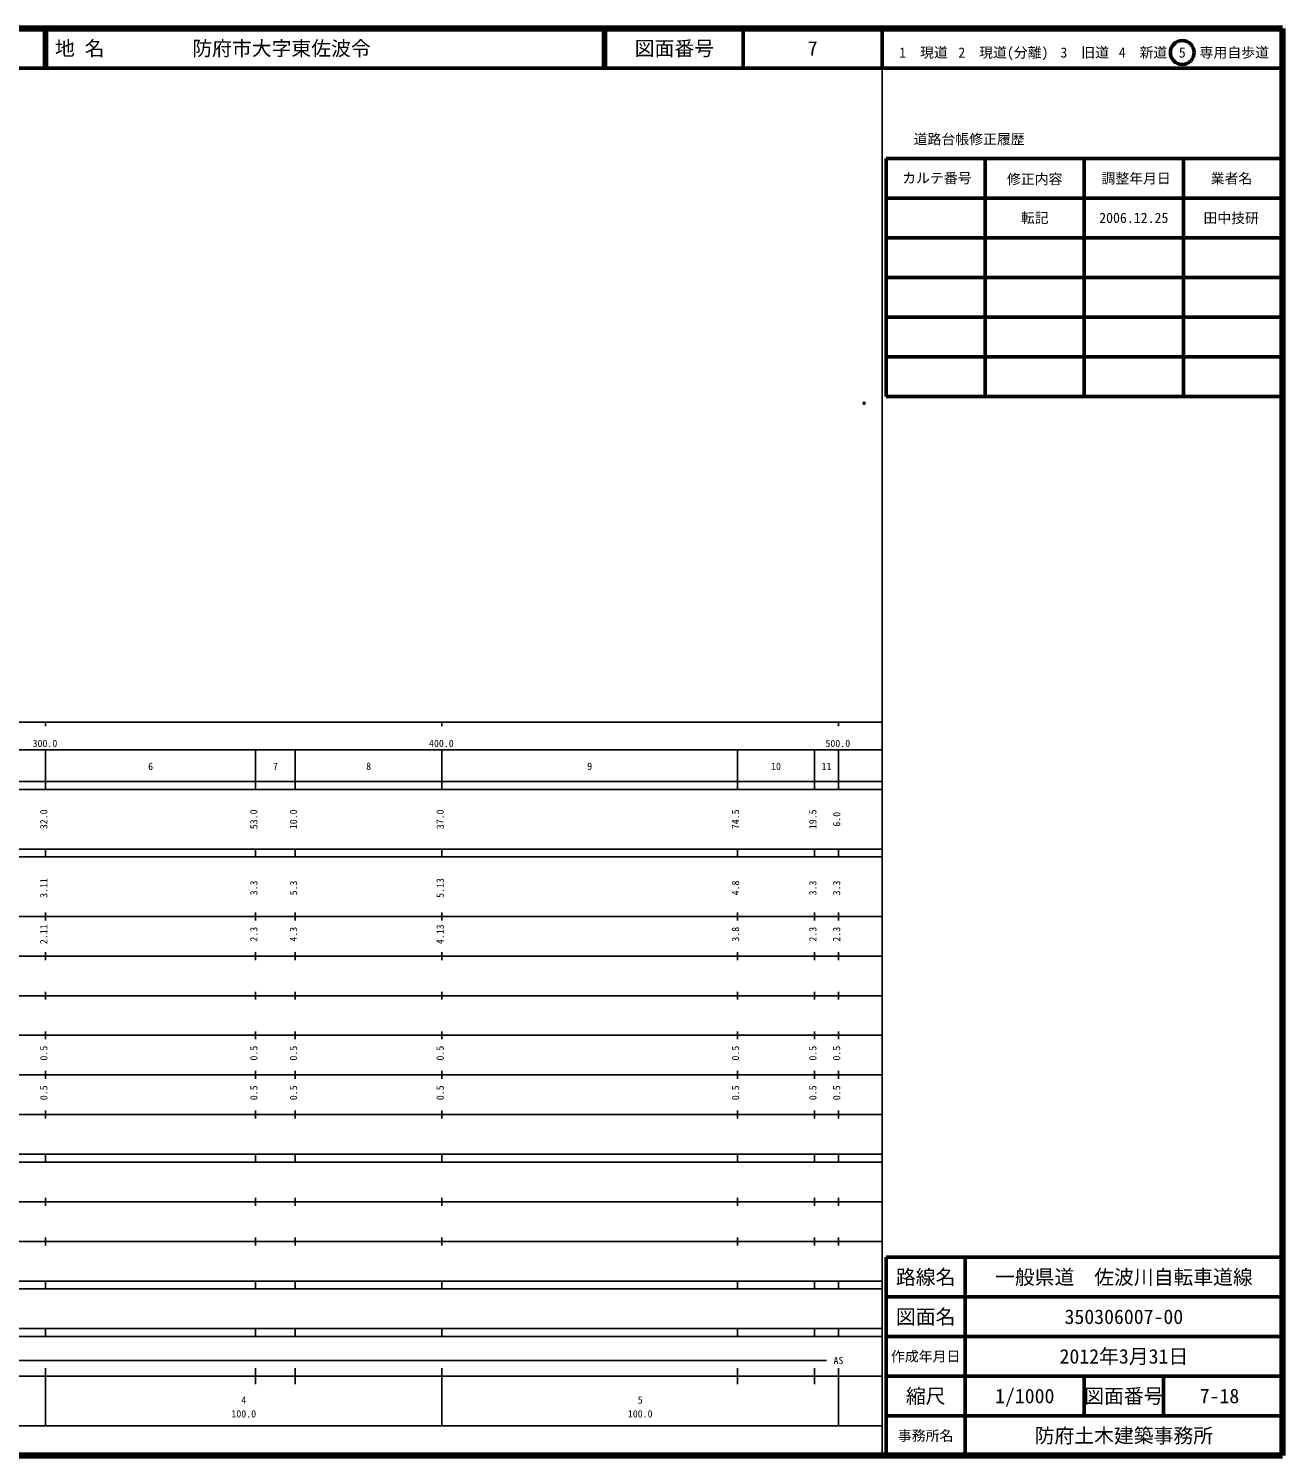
# Model space of a CAD drawing. Units: millimetres on the paper. Extents: x 40 to 680, y 20 to 380.
# Drawn here: x 363.7 to 680, y 20 to 380 of the extents above; entities that cross this region are included whole.
import ezdxf
from ezdxf.enums import TextEntityAlignment as Align

# ---------------------------------------------------------------- set-up
doc = ezdxf.new("R2010")
doc.units = ezdxf.units.MM
doc.header["$PDMODE"] = 32
doc.header["$PDSIZE"] = 0.5
doc.layers.add('M-OTRS', color=6, linetype='Continuous')
doc.layers.add('M-TTL-TXT', color=7, linetype='Continuous')
for name, color, linetype, lineweight in [('M-TTL', 2, 'Continuous', 140), ('M-TTL-BAND', 7, 'Continuous', 25), ('M-TTL-FRAM', 2, 'Continuous', 50), ('M-TTL-LINE', 7, 'Continuous', 50)]:
    doc.layers.add(name, color=color, linetype=linetype, lineweight=lineweight)
doc.styles.add('ＭＳ ゴシック', font='')
doc.styles.get('ＭＳ ゴシック').set_extended_font_data('MS Gothic')

msp = doc.modelspace()

# ---------------------------------------------------------------- linework, layer by layer
at = {"layer": 'M-OTRS'}
msp.add_point((574.476, 285.445), dxfattribs=at)
msp.add_point((574.476, 285.445), dxfattribs=at)
at = {"layer": 'M-TTL'}
for p, q in [((680, 380), (40, 380)), ((680, 20), (680, 380)), ((40, 20), (680, 20))]:
    msp.add_line(p, q, dxfattribs=at)
at = {"layer": 'M-TTL-BAND'}
for p, q in [((579, 20), (579, 370)), ((40, 205), (579, 205)), ((368, 205), (368, 204)), ((468, 205), (468, 204)), ((568, 205), (568, 204)), ((68, 198), (579, 198)), ((368, 188), (368, 198)), ((421, 188), (421, 198)), ((431, 188), (431, 198)), ((468, 188), (468, 198)), ((542.5, 188), (542.5, 198)), ((562, 188), (562, 198)), ((568, 188), (568, 198)), ((40, 190), (579, 190)), ((40, 188), (579, 188)), ((40, 173), (579, 173)), ((368, 171), (368, 173)), ((421, 171), (421, 173)), ((431, 171), (431, 173)), ((468, 171), (468, 173)), ((542.5, 171), (542.5, 173)), ((562, 171), (562, 173)), ((568, 171), (568, 173)), ((40, 171), (579, 171)), ((40, 156), (579, 156)), ((368, 155), (368, 157)), ((421, 155), (421, 157)), ((431, 155), (431, 157)), ((468, 155), (468, 157)), ((542.5, 155), (542.5, 157)), ((562, 155), (562, 157)), ((568, 155), (568, 157)), ((46, 146), (579, 146)), ((368, 145), (368, 147)), ((421, 145), (421, 147)), ((431, 145), (431, 147)), ((468, 145), (468, 147)), ((542.5, 145), (542.5, 147)), ((562, 145), (562, 147)), ((568, 145), (568, 147)), ((368, 135), (368, 137)), ((421, 135), (421, 137)), ((431, 135), (431, 137)), ((468, 135), (468, 137)), ((542.5, 135), (542.5, 137)), ((562, 135), (562, 137)), ((568, 135), (568, 137)), ((52, 136), (579, 136)), ((46, 126), (579, 126)), ((368, 125), (368, 127)), ((421, 125), (421, 127)), ((431, 125), (431, 127)), ((468, 125), (468, 127)), ((542.5, 125), (542.5, 127)), ((562, 125), (562, 127)), ((568, 125), (568, 127)), ((52, 116), (579, 116)), ((368, 115), (368, 117)), ((421, 115), (421, 117)), ((431, 115), (431, 117)), ((468, 115), (468, 117)), ((542.5, 115), (542.5, 117)), ((562, 115), (562, 117)), ((568, 115), (568, 117)), ((46, 106), (579, 106)), ((368, 105), (368, 107)), ((421, 105), (421, 107)), ((431, 105), (431, 107)), ((468, 105), (468, 107)), ((542.5, 105), (542.5, 107)), ((562, 105), (562, 107)), ((568, 105), (568, 107)), ((40, 96), (579, 96)), ((40, 94), (579, 94)), ((368, 94), (368, 96)), ((421, 94), (421, 96)), ((431, 94), (431, 96)), ((468, 94), (468, 96)), ((542.5, 94), (542.5, 96)), ((562, 94), (562, 96)), ((568, 94), (568, 96)), ((49, 84), (579, 84)), ((368, 83), (368, 85)), ((421, 83), (421, 85)), ((431, 83), (431, 85)), ((468, 83), (468, 85)), ((542.5, 83), (542.5, 85)), ((562, 83), (562, 85)), ((568, 83), (568, 85)), ((40, 74), (579, 74)), ((368, 73), (368, 75)), ((421, 73), (421, 75)), ((431, 73), (431, 75)), ((468, 73), (468, 75)), ((542.5, 73), (542.5, 75)), ((562, 73), (562, 75)), ((568, 73), (568, 75)), ((40, 64), (579, 64)), ((40, 62), (579, 62)), ((368, 62), (368, 64)), ((421, 62), (421, 64)), ((431, 62), (431, 64)), ((468, 62), (468, 64)), ((542.5, 62), (542.5, 64)), ((562, 62), (562, 64)), ((568, 62), (568, 64)), ((40, 52), (579, 52)), ((368, 50), (368, 52)), ((421, 50), (421, 52)), ((431, 50), (431, 52)), ((468, 50), (468, 52)), ((542.5, 50), (542.5, 52)), ((562, 50), (562, 52)), ((568, 50), (568, 52)), ((40, 50), (579, 50)), ((71, 44), (565, 44)), ((40, 40), (579, 40)), ((368, 27.5), (368, 42)), ((421, 38), (421, 42)), ((431, 38), (431, 42)), ((468, 27.5), (468, 42)), ((542.5, 38), (542.5, 42)), ((562, 38), (562, 42)), ((568, 27.5), (568, 42)), ((68, 27.5), (579, 27.5))]:
    msp.add_line(p, q, dxfattribs=at)
at = {"layer": 'M-TTL-FRAM'}
for p, q in [((580, 347.197), (580, 287.197)), ((580, 347.197), (680, 347.197)), ((580, 287.197), (680, 287.197)), ((680, 70), (580, 70)), ((580, 70), (580, 20))]:
    msp.add_line(p, q, dxfattribs=at)
at = {"layer": 'M-TTL-LINE'}
for p, q in [((367.75, 380), (367.75, 370)), ((368.25, 380), (368.25, 370)), ((508.747, 380), (508.747, 370)), ((509.247, 380), (509.247, 370)), ((543.997, 380), (543.997, 370)), ((579, 380), (579, 370)), ((40, 370), (680, 370)), ((605, 347.197), (605, 287.197)), ((630, 347.197), (630, 287.197)), ((655, 347.197), (655, 287.197)), ((580, 337.197), (680, 337.197)), ((580, 327.197), (680, 327.197)), ((580, 317.197), (680, 317.197)), ((580, 307.197), (680, 307.197)), ((580, 297.197), (680, 297.197)), ((600, 70), (600, 20)), ((680, 60), (580, 60)), ((680, 50), (580, 50)), ((680, 40), (580, 40)), ((630, 40), (630, 30)), ((650, 40), (650, 30)), ((680, 30), (580, 30))]:
    msp.add_line(p, q, dxfattribs=at)
msp.add_circle((654.732, 373.958), 3, dxfattribs=at)

# ---------------------------------------------------------------- texts
at = {"layer": 'M-TTL-BAND', "style": 'ＭＳ ゴシック'}
for s, p in [('300.0', (367.844, 198.195)), ('400.0', (467.844, 198.195)), ('500.0', (567.844, 198.195)), ('6', (394.5, 192.405)), ('7', (426, 192.405)), ('8', (449.5, 192.405)), ('9', (505.25, 192.405)), ('10', (552.25, 192.405)), ('11', (565, 192.405)), ('AS', (568, 42.5)), ('4', (418, 32.523)), ('5', (518, 32.523)), ('100.0', (418, 29.033)), ('100.0', (518, 29.033))]:
    msp.add_text(s, height=1.833, dxfattribs=at).set_placement(p, align=Align.BOTTOM_CENTER)
for s, p in [('32.0', (369, 180.5)), ('53.0', (422, 180.5)), ('10.0', (432, 180.5)), ('37.0', (469, 180.5)), ('74.5', (543.5, 180.5)), ('19.5', (563, 180.5)), ('6.0', (569, 180.5)), ('3.11', (369, 163.174)), ('3.3', (422, 163.174)), ('5.3', (432, 163.174)), ('5.13', (469, 163.174)), ('4.8', (543.5, 163.174)), ('3.3', (563, 163.174)), ('3.3', (569, 163.174)), ('2.11', (369, 151.5)), ('2.3', (422, 151.5)), ('4.3', (432, 151.5)), ('4.13', (469, 151.5)), ('3.8', (543.5, 151.5)), ('2.3', (563, 151.5)), ('2.3', (569, 151.5)), ('0.5', (369, 121.5)), ('0.5', (422, 121.5)), ('0.5', (432, 121.5)), ('0.5', (469, 121.5)), ('0.5', (543.5, 121.5)), ('0.5', (563, 121.5)), ('0.5', (569, 121.5)), ('0.5', (369, 111.5)), ('0.5', (422, 111.5)), ('0.5', (432, 111.5)), ('0.5', (469, 111.5)), ('0.5', (543.5, 111.5)), ('0.5', (563, 111.5)), ('0.5', (569, 111.5))]:
    msp.add_text(s, height=1.833, rotation=90, dxfattribs=at).set_placement(p, align=Align.BOTTOM_CENTER)
at = {"layer": 'M-TTL-TXT', "style": 'ＭＳ ゴシック'}
for s, p in [('地 名', (370.38, 375)), ('防府市大字東佐波令', (405.024, 375))]:
    msp.add_text(s, height=3.666, dxfattribs=at).set_placement(p, align=Align.MIDDLE_LEFT)
for s, height, p in [('図面番号', 3.666, (526.622, 375)), ('7', 3.666, (561.497, 375)), ('1\u3000現道', 2.566, (589.448, 373.958)), ('2\u3000現道(分離)', 2.566, (609.619, 373.958)), ('3\u3000旧道', 2.566, (630.121, 373.958)), ('4\u3000新道', 2.566, (644.824, 373.958)), ('5\u3000専用自歩道', 2.566, (665.228, 373.958)), ('道路台帳修正履歴', 2.566, (600.968, 352.113)), ('カルテ番号', 2.566, (592.839, 342.277)), ('修正内容', 2.566, (617.509, 342.023)), ('調整年月日', 2.566, (643.089, 342.197)), ('業者名', 2.566, (667.134, 342.197)), ('転記', 2.566, (617.5, 332.245)), ('2006.12.25', 2.566, (642.5, 332.245)), ('田中技研', 2.566, (667.077, 332.189)), ('路線名', 3.666, (590, 65)), ('路線名', 3.666, (590, 65)), ('一般県道\u3000佐波川自転車道線', 3.666, (640, 65)), ('図面名', 3.666, (590, 55)), ('図面名', 3.666, (590, 55)), ('350306007-00', 3.666, (640, 55)), ('2012年3月31日', 3.666, (640, 45)), ('作成年月日', 2.566, (590, 45)), ('作成年月日', 2.566, (590, 45)), ('縮尺', 3.666, (590, 35)), ('縮尺', 3.666, (590, 35)), ('1/1000', 3.666, (615, 35)), ('図面番号', 3.666, (640, 35)), ('図面番号', 3.666, (640, 35)), ('7-18', 3.666, (664.125, 35)), ('事務所名', 2.566, (590, 25)), ('事務所名', 2.566, (590, 25)), ('防府土木建築事務所', 3.666, (640, 25))]:
    msp.add_text(s, height=height, dxfattribs=at).set_placement(p, align=Align.MIDDLE_CENTER)

doc.saveas('drawing.dxf')
